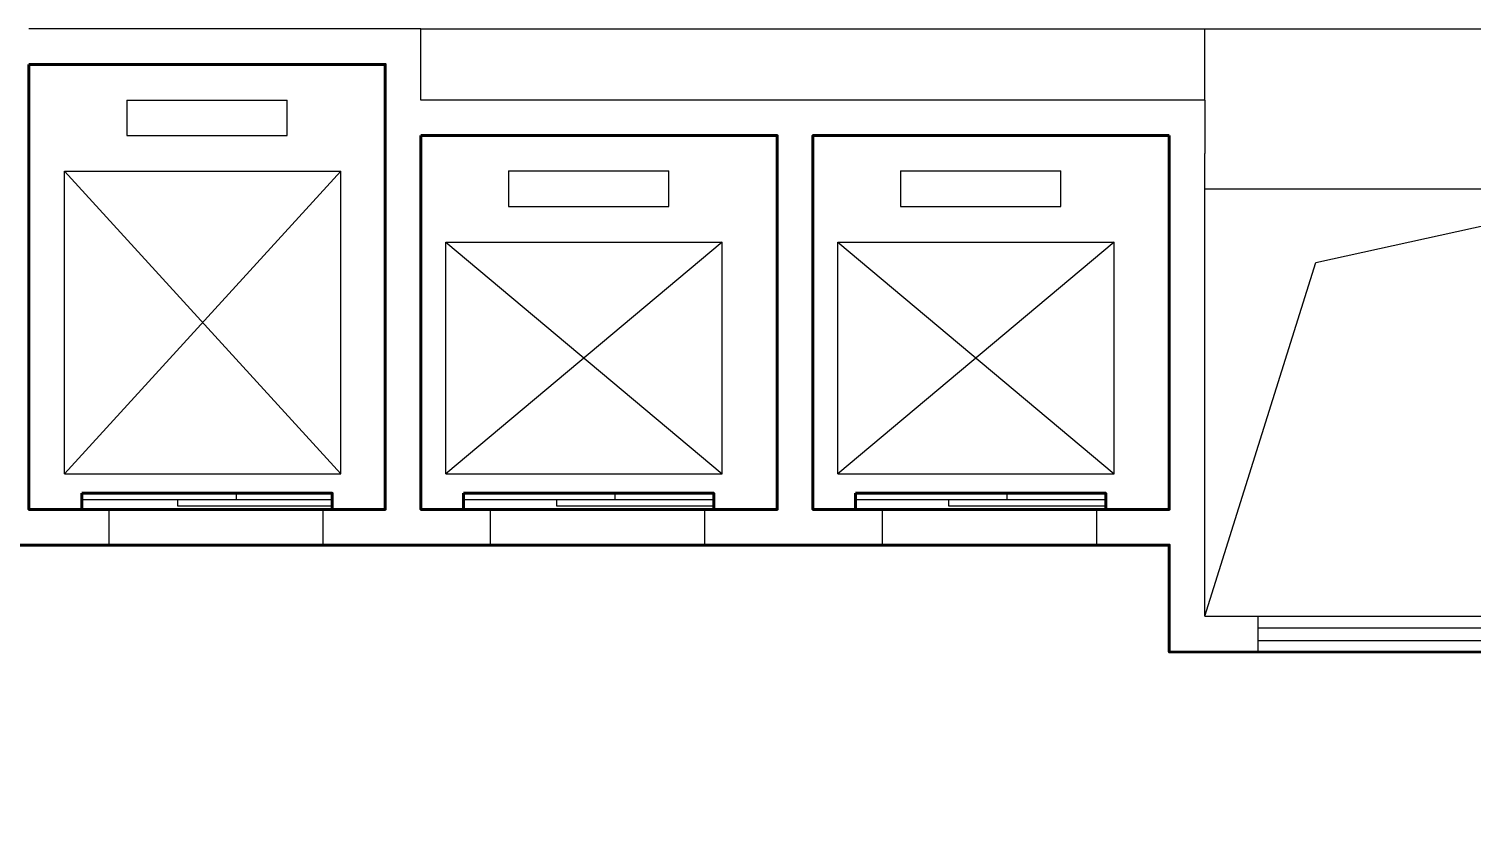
# Model space of a CAD drawing. Extents: x -355297 to -319897, y -340725 to -321125.
# Drawn here: x -345697 to -337597, y -330826 to -326275 of the extents above; entities that cross this region are included whole.
import ezdxf

# ---------------------------------------------------------------- set-up
doc = ezdxf.new("R2010")
doc.units = 0
doc.header["$LTSCALE"] = 1000
doc.header["$MEASUREMENT"] = 0
doc.linetypes.add('ACAD_ISO02W100', pattern=[15, 12, -3])
for name, color, linetype, lineweight in [('GT_电梯', 150, 'CONTINUOUS', 60), ('GT_过道', 30, 'CONTINUOUS', 60), ('GT_门', 245, 'CONTINUOUS', 60)]:
    doc.layers.add(name, color=color, linetype=linetype, lineweight=lineweight)
for name, color, linetype in [('PUB_DIM', 3, 'CONTINUOUS'), ('STAIR', 3, 'CONTINUOUS'), ('WALL', 2, 'CONTINUOUS'), ('WINDOW', 3, 'CONTINUOUS'), ('家具ALL', 33, 'CONTINUOUS')]:
    doc.layers.add(name, color=color, linetype=linetype)

msp = doc.modelspace()

# ---------------------------------------------------------------- linework, layer by layer
at = {"layer": 'GT_电梯'}
for points in [[(-345697.3, -326474.6), (-345697.3, -328936.7), (-345697.3, -328974.6), (-343697.3, -328974.6), (-343697.3, -326474.6), (-345697.2, -326474.7)], [(-343497.3, -326874.6), (-343497.3, -328974.6), (-341497.3, -328974.6), (-341497.3, -326874.6), (-343497.3, -326874.6)], [(-339297.3, -326874.6), (-339297.4, -328974.6), (-341297.3, -328974.6), (-341297.3, -326874.6), (-339297.3, -326874.6)]]:
    msp.add_lwpolyline(points, dxfattribs=at)
at = {"layer": 'GT_过道'}
msp.add_lwpolyline([(-347497.3, -328024.6), (-345897.3, -328024.6), (-345897.3, -329174.6), (-339297.4, -329174.6), (-339297.4, -329774.6), (-329297.7, -329776.3), (-329297.7, -328024.6), (-327697.3, -328024.6), (-327697.3, -331124.7), (-347497.3, -331124.7), (-347497.3, -328024.6)], dxfattribs=at)
at = {"layer": 'GT_门'}
for points in [[(-345399.7, -328883.6), (-345399.7, -328974.6), (-343994.9, -328974.6), (-343994.9, -328883.6), (-345399.7, -328883.6)], [(-343258.7, -328883.6), (-343258.7, -328974.6), (-341853.9, -328974.6), (-341853.9, -328883.6), (-343258.7, -328883.6)], [(-341058.7, -328883.6), (-341058.7, -328974.6), (-339653.9, -328974.6), (-339653.9, -328883.6), (-341058.7, -328883.6)]]:
    msp.add_lwpolyline(points, dxfattribs=at)
at = {"layer": 'PUB_DIM'}
for p, q in [((-338474.1, -327588), (-336597.4, -327174.6)), ((-339097.4, -329574.6), (-338474.1, -327588))]:
    msp.add_line(p, q, dxfattribs=at)
at = {"layer": 'STAIR'}
for p, q in [((-345147.3, -326674.6), (-344247.3, -326674.6)), ((-345147.3, -326674.6), (-345147.3, -326874.6)), ((-344247.3, -326874.6), (-344247.3, -326674.6)), ((-345147.3, -326874.6), (-344247.3, -326874.6)), ((-343947.3, -327074.6), (-345497.3, -328774.6)), ((-345497.3, -327074.6), (-343947.3, -328774.6)), ((-345497.3, -328774.6), (-345497.3, -327074.6)), ((-345497.3, -327074.6), (-343947.3, -327074.6)), ((-343947.3, -328774.6), (-343947.3, -327074.6)), ((-343006.3, -327072.9), (-342106.3, -327072.9)), ((-343006.3, -327072.9), (-343006.3, -327272.9)), ((-342106.3, -327272.9), (-342106.3, -327072.9)), ((-340806.3, -327072.9), (-339906.3, -327072.9)), ((-340806.3, -327072.9), (-340806.3, -327272.9)), ((-339906.3, -327272.9), (-339906.3, -327072.9)), ((-343006.3, -327272.9), (-342106.3, -327272.9)), ((-340806.3, -327272.9), (-339906.3, -327272.9)), ((-341806.3, -327472.9), (-343356.3, -328774.6)), ((-343356.3, -327472.9), (-341806.3, -328774.6)), ((-343356.3, -328774.6), (-343356.3, -327472.9)), ((-343356.3, -327472.9), (-341806.3, -327472.9)), ((-341806.3, -328774.6), (-341806.3, -327472.9)), ((-339606.3, -327472.9), (-341156.3, -328774.6)), ((-341156.3, -327472.9), (-339606.3, -328774.6)), ((-341156.3, -328774.6), (-341156.3, -327472.9)), ((-341156.3, -327472.9), (-339606.3, -327472.9)), ((-339606.3, -328774.6), (-339606.3, -327472.9)), ((-345497.3, -328774.6), (-343947.3, -328774.6)), ((-343356.3, -328774.6), (-341806.3, -328774.6)), ((-341156.3, -328774.6), (-339606.3, -328774.6)), ((-344532.5, -328883.6), (-345399.7, -328883.6)), ((-345399.7, -328917.9), (-345399.7, -328883.6)), ((-345399.7, -328917.9), (-344532.5, -328917.9)), ((-344862.9, -328919.8), (-344862.9, -328954.2)), ((-343994.9, -328919.8), (-344862.9, -328919.8)), ((-344532.5, -328917.9), (-344532.5, -328883.6)), ((-343994.9, -328954.2), (-343994.9, -328919.8)), ((-342406.3, -328883.6), (-343258.7, -328883.6)), ((-343258.7, -328917.9), (-343258.7, -328883.6)), ((-343258.7, -328917.9), (-342406.3, -328917.9)), ((-342736.7, -328919.8), (-342736.7, -328954.2)), ((-341853.9, -328919.8), (-342736.7, -328919.8)), ((-342406.3, -328917.9), (-342406.3, -328883.6)), ((-341853.9, -328954.2), (-341853.9, -328919.8)), ((-340206.3, -328883.6), (-341058.7, -328883.6)), ((-341058.7, -328917.9), (-341058.7, -328883.6)), ((-341058.7, -328917.9), (-340206.3, -328917.9)), ((-340536.7, -328919.8), (-340536.7, -328954.2)), ((-339653.9, -328919.8), (-340536.7, -328919.8)), ((-340206.3, -328917.9), (-340206.3, -328883.6)), ((-339653.9, -328954.2), (-339653.9, -328919.8)), ((-344047.3, -328974.6), (-345347.3, -328974.6)), ((-345247.3, -328974.6), (-344047.3, -328974.6)), ((-344862.9, -328954.2), (-343994.9, -328954.2)), ((-343106.3, -328974.6), (-341906.3, -328974.6)), ((-343106.3, -328974.6), (-341906.3, -328974.6)), ((-341906.3, -328974.6), (-343106.3, -328974.6)), ((-342736.7, -328954.2), (-341853.9, -328954.2)), ((-339706.3, -328974.6), (-341006.3, -328974.6)), ((-340906.3, -328974.6), (-339706.3, -328974.6)), ((-340906.3, -328974.6), (-339706.3, -328974.6)), ((-340536.7, -328954.2), (-339653.9, -328954.2))]:
    msp.add_line(p, q, dxfattribs=at)
at = {"layer": 'WALL'}
for p, q in [((-343497.3, -326274.6), (-345697.3, -326274.6)), ((-343497.3, -326274.6), (-345697.3, -326274.6)), ((-343497.3, -326674.6), (-343497.3, -326274.6)), ((-343497.3, -326674.6), (-343497.3, -326274.6)), ((-345697.3, -326474.6), (-343697.3, -326474.6)), ((-345697.3, -326474.6), (-343697.3, -326474.6)), ((-343697.3, -326474.6), (-345697.3, -326474.6)), ((-343697.3, -326474.6), (-345697.3, -326474.6)), ((-345697.3, -327974.6), (-345697.3, -326474.6)), ((-345697.3, -327974.6), (-345697.3, -326474.6)), ((-343697.3, -326474.6), (-345697.3, -326474.6)), ((-343697.3, -326474.6), (-345697.3, -326474.6)), ((-345697.3, -326474.6), (-343697.3, -326474.6)), ((-345697.3, -326474.6), (-343697.3, -326474.6)), ((-345697.2, -326474.6), (-345697.2, -328974.6)), ((-345697.2, -326474.6), (-345697.2, -328974.6)), ((-343697.3, -328974.6), (-343697.3, -326474.6)), ((-343697.3, -328974.6), (-343697.3, -326474.6)), ((-341297.3, -326674.6), (-343497.3, -326674.6)), ((-341297.3, -326674.6), (-343497.3, -326674.6)), ((-339097.3, -326674.6), (-341297.3, -326674.6)), ((-339097.3, -326674.6), (-341297.3, -326674.6)), ((-339097.3, -326674.6), (-339097.3, -326974.6)), ((-339097.3, -326674.6), (-339097.3, -326974.6)), ((-343497.3, -328974.6), (-343497.3, -326874.6)), ((-343497.3, -326874.6), (-341497.3, -326874.6)), ((-343497.3, -326874.6), (-341497.3, -326874.6)), ((-343497.3, -328974.6), (-343497.3, -326874.6)), ((-341497.3, -326874.6), (-341497.3, -328974.6)), ((-341497.3, -326874.6), (-341497.3, -328974.6)), ((-341297.3, -328974.6), (-341297.3, -326874.6)), ((-341297.3, -326874.6), (-339297.3, -326874.6)), ((-341297.3, -326874.6), (-339297.3, -326874.6)), ((-341297.3, -328974.6), (-341297.3, -326874.6)), ((-339297.3, -326874.6), (-339297.3, -328974.6)), ((-339297.3, -326874.6), (-339297.3, -328974.6)), ((-341497.3, -326974.6), (-341497.3, -328974.6)), ((-341497.3, -326974.6), (-341497.3, -328974.6)), ((-339297.3, -326974.6), (-339297.3, -328974.6)), ((-339297.3, -326974.6), (-339297.3, -328974.6)), ((-339097.4, -329574.6), (-339097.4, -326974.6)), ((-339097.4, -329574.6), (-339097.4, -326974.6)), ((-339297.4, -328974.6), (-339297.4, -327774.6)), ((-339297.4, -328974.6), (-339297.4, -327774.6)), ((-339297.3, -327774.6), (-339297.3, -328574.6)), ((-339297.3, -327774.6), (-339297.3, -328574.6)), ((-345247.3, -328974.6), (-345697.2, -328974.6)), ((-345247.3, -328974.6), (-345697.2, -328974.6)), ((-345247.3, -329174.6), (-345247.3, -328974.6)), ((-345247.3, -329174.6), (-345247.3, -328974.6)), ((-345247.3, -329174.6), (-345247.3, -328974.6)), ((-345247.3, -329174.6), (-345247.3, -328974.6)), ((-344047.3, -328974.6), (-344047.3, -329174.6)), ((-344047.3, -328974.6), (-344047.3, -329174.6)), ((-344047.3, -328974.6), (-344047.3, -329174.6)), ((-344047.3, -328974.6), (-344047.3, -329174.6)), ((-343106.3, -328974.6), (-343497.3, -328974.6)), ((-343106.3, -328974.6), (-343497.3, -328974.6)), ((-343106.3, -329174.6), (-343106.3, -328974.6)), ((-343106.3, -329174.6), (-343106.3, -328974.6)), ((-341497.3, -328974.6), (-341906.3, -328974.6)), ((-341906.3, -328974.6), (-341906.3, -329174.6)), ((-341906.3, -328974.6), (-341906.3, -329174.6)), ((-341497.3, -328974.6), (-341906.3, -328974.6)), ((-340906.3, -328974.6), (-341297.3, -328974.6)), ((-340906.3, -328974.6), (-341297.3, -328974.6)), ((-340906.3, -329174.6), (-340906.3, -328974.6)), ((-340906.3, -329174.6), (-340906.3, -328974.6)), ((-339706.3, -328974.6), (-339706.3, -329174.6)), ((-339297.3, -328974.6), (-339706.3, -328974.6)), ((-339297.3, -328974.6), (-339706.3, -328974.6)), ((-339706.3, -328974.6), (-339706.3, -329174.6)), ((-345897.3, -329174.6), (-345247.3, -329174.6)), ((-345897.3, -329174.6), (-345247.3, -329174.6)), ((-344047.3, -329174.6), (-343106.3, -329174.6)), ((-344047.3, -329174.6), (-343106.3, -329174.6)), ((-341906.3, -329174.6), (-340906.3, -329174.6)), ((-341906.3, -329174.6), (-340906.3, -329174.6)), ((-339706.3, -329174.6), (-339297.3, -329174.6)), ((-339706.3, -329174.6), (-339297.3, -329174.6)), ((-339297.4, -329774.6), (-339297.4, -329174.6)), ((-339297.4, -329774.6), (-339297.4, -329174.6)), ((-339297.3, -329174.6), (-339297.3, -329774.6)), ((-339297.3, -329174.6), (-339297.3, -329774.6)), ((-339297.3, -329174.6), (-339297.3, -329774.6)), ((-339297.3, -329174.6), (-339297.3, -329774.6)), ((-338797.4, -329774.6), (-338797.4, -329574.6)), ((-338797.4, -329774.6), (-338797.4, -329574.6)), ((-339297.3, -329774.6), (-338797.3, -329774.6)), ((-338797.3, -329774.6), (-339297.3, -329774.6)), ((-338797.3, -329774.6), (-339297.3, -329774.6)), ((-339297.3, -329774.6), (-338797.3, -329774.6))]:
    msp.add_line(p, q, dxfattribs=at)
at = {"layer": 'WALL', "linetype": 'ACAD_ISO02W100'}
for p, q in [((-339097.4, -329574.6), (-338797.4, -329574.6)), ((-339097.4, -329574.6), (-338797.4, -329574.6)), ((-339297.4, -329774.6), (-338797.4, -329774.6)), ((-339297.4, -329774.6), (-338797.4, -329774.6))]:
    msp.add_line(p, q, dxfattribs=at)
at = {"layer": 'WALL'}
msp.add_lwpolyline([(-344047.3, -328974.6), (-343697.3, -328974.6), (-343697.3, -326674.6), (-343697.3, -326674.6)], dxfattribs=at)
msp.add_lwpolyline([(-344047.3, -328974.6), (-343697.3, -328974.6), (-343697.3, -326674.6), (-343697.3, -326674.6)], dxfattribs=at)
at = {"layer": 'WINDOW'}
for p, q in [((-338797.4, -329574.6), (-336897.4, -329574.6)), ((-338797.4, -329639.6), (-336897.4, -329639.6)), ((-338797.4, -329709.6), (-336897.4, -329709.6)), ((-338797.4, -329774.6), (-336897.4, -329774.6))]:
    msp.add_line(p, q, dxfattribs=at)
at = {"layer": '家具ALL'}
for p, q in [((-343497.3, -326274.6), (-329497.4, -326274.6)), ((-339097.3, -326674.6), (-339097.3, -326274.6)), ((-336597.4, -327174.6), (-339097.3, -327174.6))]:
    msp.add_line(p, q, dxfattribs=at)

doc.saveas('drawing.dxf')
